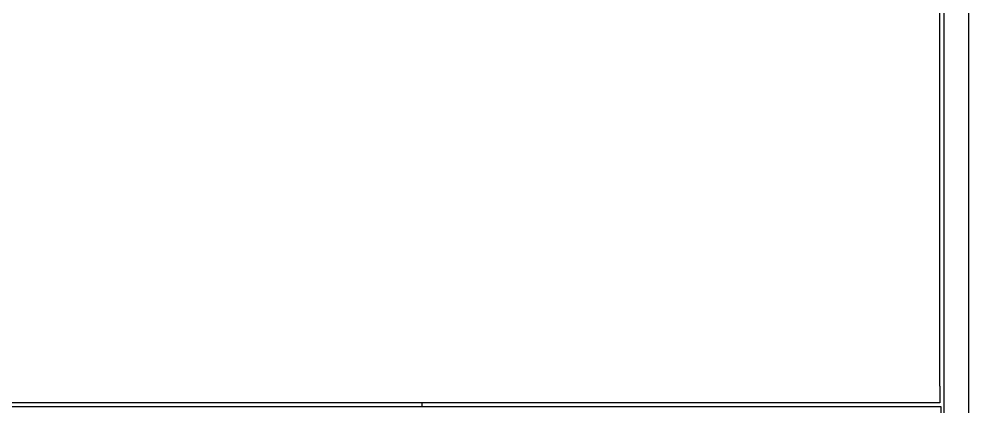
# Model space of a CAD drawing. Header units: millimetres. Extents: x -1283 to 2747, y -259 to 2557.
# Drawn here: x 1746.5 to 1860.1, y 455.2 to 501.6 of the extents above; entities that cross this region are included whole.
import ezdxf

# ---------------------------------------------------------------- set-up
doc = ezdxf.new("R2010")
doc.units = ezdxf.units.MM
doc.header["$MEASUREMENT"] = 0
doc.layers.add('Utwórz2D linie widoczne', color=7, linetype='Continuous', true_color=0x000000)

msp = doc.modelspace()

# ---------------------------------------------------------------- linework, layer by layer
at = {"layer": 'Utwórz2D linie widoczne'}
for p, q in [((1860.05, 375.44), (1860.05, 749)), ((1857.05, 746.05), (1857.05, 378.39)), ((1856.55, 457.71), (1856.55, 744.78)), ((1856.55, 457.71), (1856.55, 455.71)), ((1856.55, 455.71), (1483.55, 455.71)), ((1794.65, 455.71), (1794.65, 455.22)), ((1856.74, 455.22), (1483.74, 455.22)), ((1856.74, 379.14), (1856.74, 455.22))]:
    msp.add_line(p, q, dxfattribs=at)

doc.saveas('drawing.dxf')
